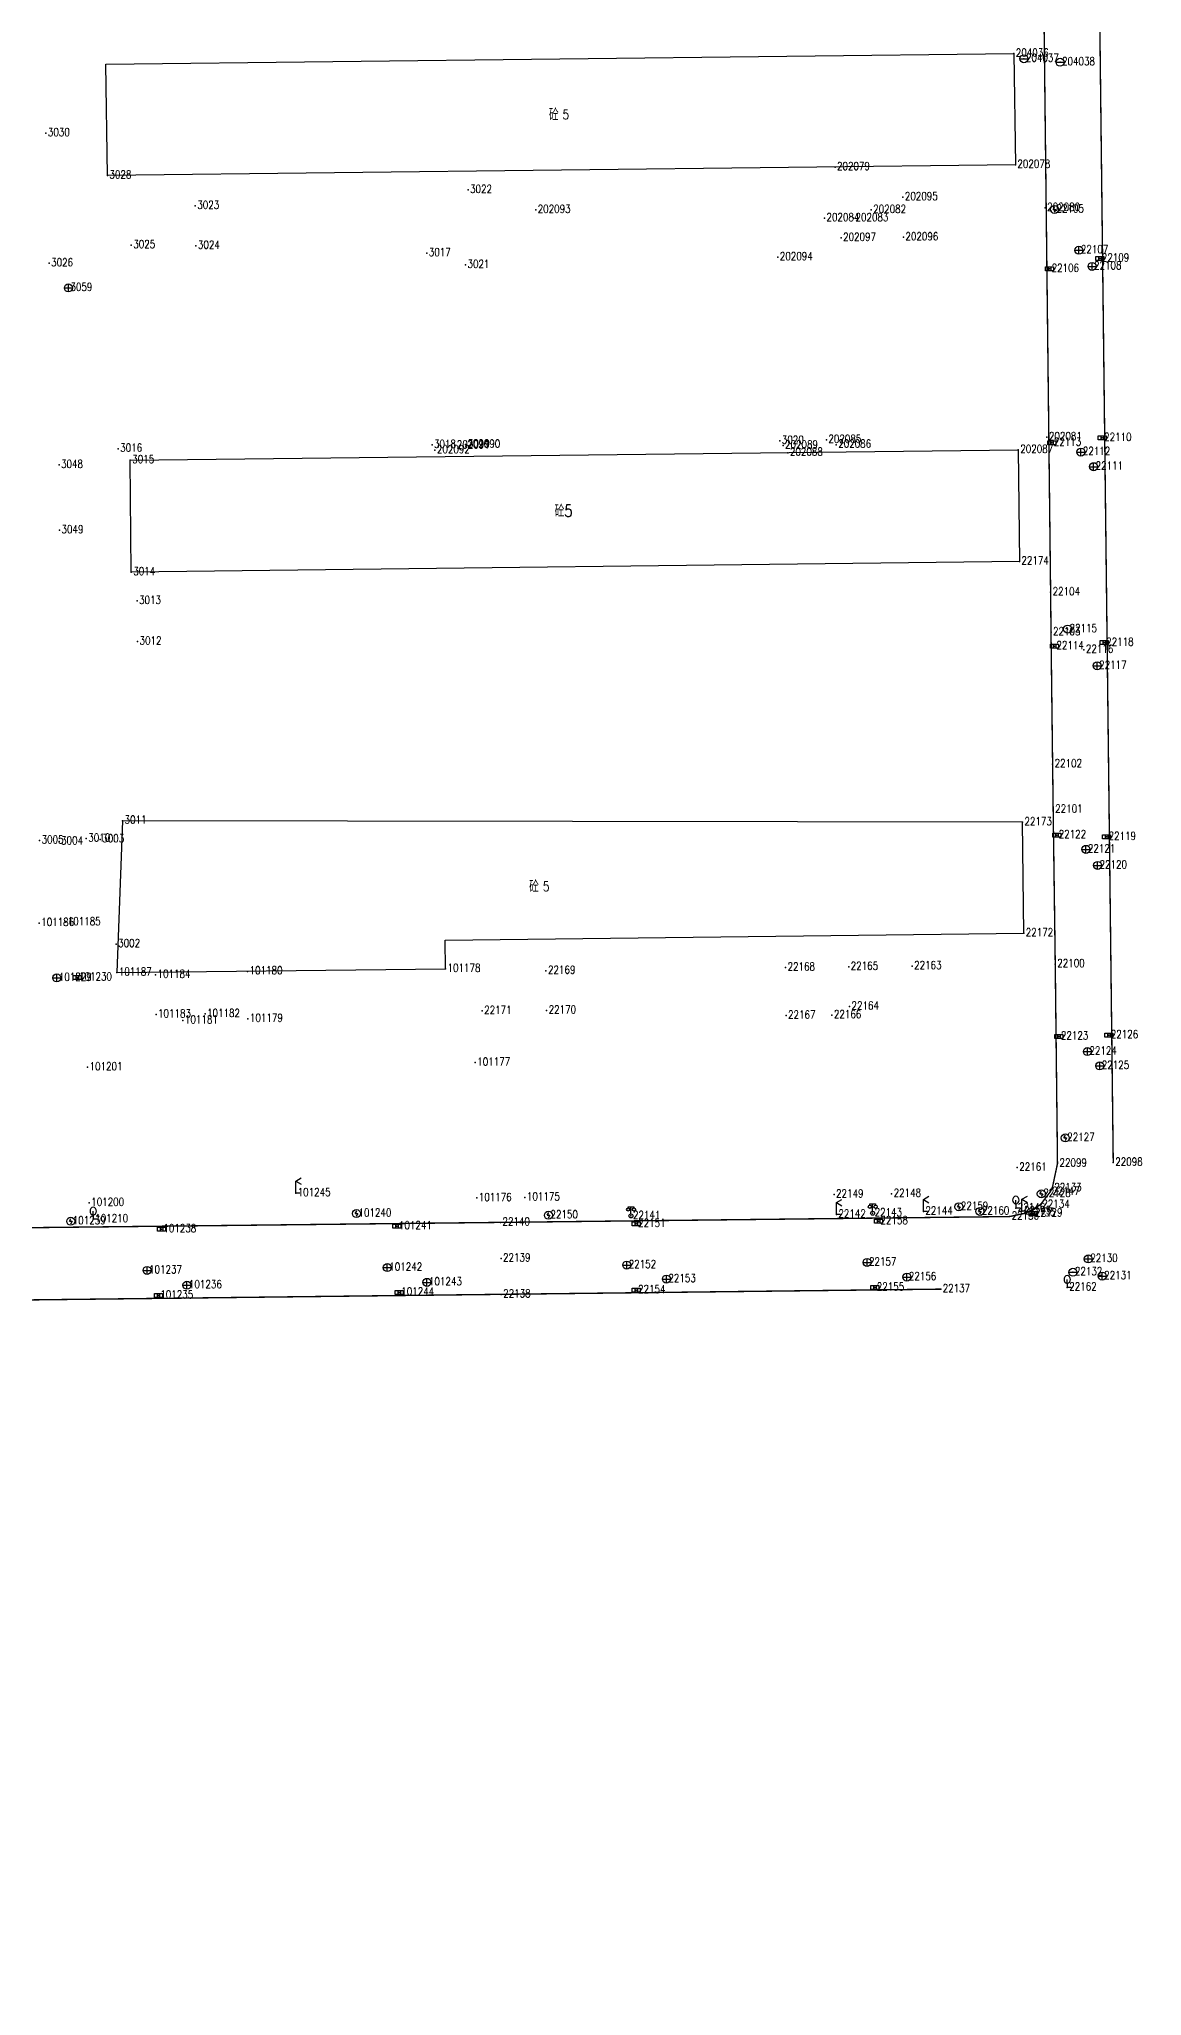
# Model space of a CAD drawing. Extents: x 953 to 1485, y 1110 to 1494.
# Drawn here: x 1347.6 to 1485.4, y 1109.8 to 1354.3 of the extents above; entities that cross this region are included whole.
import ezdxf
from ezdxf.enums import TextEntityAlignment as Align

# ---------------------------------------------------------------- set-up
doc = ezdxf.new("R2010")
doc.units = 0
doc.header["$LTSCALE"] = 0.5
doc.header["$PDSIZE"] = 0.2
doc.layers.get('0').update_dxf_attribs({"linetype": 'CONTINUOUS'})
for name, color, linetype in [('DLDW', 11, 'CONTINUOUS'), ('DLSS', 4, 'CONTINUOUS'), ('GXYZ', 2, 'CONTINUOUS'), ('JMD', 6, 'CONTINUOUS'), ('ZBTZ', 3, 'CONTINUOUS'), ('ZDH', 1, 'CONTINUOUS')]:
    doc.layers.add(name, color=color, linetype=linetype)
doc.styles.add('HZ', font='rs.shx', dxfattribs={"width": 0.8, "bigfont": 'hztxt.shx'})

# ---------------------------------------------------------------- blocks, each defined once
blk = doc.blocks.new('gc097')
for p, q in [((-0.7, 2), (-0.7, 2.3)), ((-0.7, 2.3), (0.7, 2.3)), ((0, 0.5), (0, 2.3)), ((0.7, 2.3), (0.7, 2))]:
    blk.add_line(p, q)
for centre, radius in [((-0.7, 1.6), 0.4), ((0, 0), 0.5), ((0.73, 1.6), 0.4)]:
    blk.add_circle(centre, radius)
blk = doc.blocks.new('gc143')
for p, q in [((0, 1), (0, 2)), ((0, 1), (0, 0)), ((1, 0), (0, 0))]:
    blk.add_line(p, q)
for centre, start, end in [((0.225, 2), 102.68038, 257.31962), ((-0.225, 2), 282.68038, 77.31962)]:
    blk.add_arc(centre, 1.025, start, end)
blk = doc.blocks.new('gc052')
for p, q in [((0, 3), (1.39, 3.8)), ((0, 3), (1.39, 2.2)), ((0, 0), (0, 3)), ((1, 0), (0, 0))]:
    blk.add_line(p, q)
blk = doc.blocks.new('gc042')
blk.add_line((-1, 0), (1, 0))
blk.add_circle((0, 0), 1)
blk = doc.blocks.new('gc041')
for p, q in [((-1, 0.5), (1, 0.5)), ((-1, -0.5), (-1, 0.5)), ((-0.33, 0.5), (-0.33, -0.5)), ((0.33, 0.5), (0.33, -0.5)), ((1, 0.5), (1, -0.5)), ((1, -0.5), (-1, -0.5))]:
    blk.add_line(p, q)
blk = doc.blocks.new('gc043')
for p, q in [((-1, 0), (1, 0)), ((0, -1), (0, 1))]:
    blk.add_line(p, q)
blk.add_circle((0, 0), 1)
blk = doc.blocks.new('gc050')
for p, q in [((-0.35, 0), (0.05, 0.69)), ((-0.35, 0), (0.35, 0)), ((0.35, 0), (-0.06, -0.69))]:
    blk.add_line(p, q)
blk.add_circle((0, 0), 1)
blk = doc.blocks.new('gc188')
blk.add_circle((0, 0), 1)

msp = doc.modelspace()

# ---------------------------------------------------------------- linework, layer by layer
at = {"layer": 'DLSS', "linetype": 'Continuous', "const_width": 0.175, "flags": 128}
for points in [[(1480.04, 1455.48), (1480.28, 1433.69), (1479.59, 1405.43), (1481.85, 1213.92)], [(1473.21, 1355.64), (1474.02, 1285.2), (1474.07, 1280.2), (1474.27, 1263.71), (1474.34, 1258.03), (1474.6, 1238.74), (1474.88, 1213.81), (1474.23, 1210.75), (1473.97, 1210.26), (1472.73, 1208.65), (1470.95, 1207.62), (1468.9, 1207.18), (1405.25, 1206.45), (1342.91, 1205.75), (1341.04, 1208.75)], [(1460.28, 1198.11), (1405.34, 1197.46), (1185.35, 1194.86), (1181.21, 1194.7), (1178.12, 1194.63), (1169.91, 1193.95), (1160.64, 1192.83), (1153.46, 1191.63), (1141.84, 1189.13), (1126.8, 1184.82), (1111.38, 1179.02), (1097.35, 1172.43), (1084.6, 1165.25), (1072.9, 1158.29), (1053.39, 1146.69), (1039.51, 1138.39), (1032.84, 1134.46), (1024.77, 1130.12), (1023.39, 1129.44), (1014.66, 1125.38), (996.71, 1118.23), (983.05, 1114.36), (961.33, 1109.88)]]:
    msp.add_lwpolyline(points, dxfattribs=at)
at = {"layer": 'JMD', "linetype": 'Continuous', "flags": 128}
msp.add_lwpolyline([(1469.42, 1352.51), (1469.62, 1338.61), (1356.12, 1337.29), (1355.93, 1351.18)], close=True, dxfattribs=at)
for points, elevation in [([(1469.98, 1302.99), (1470.12, 1289.05), (1359.1, 1287.72), (1358.97, 1301.72)], 14.28), ([(1470.66, 1242.58), (1470.5, 1256.46), (1358.01, 1256.65), (1357.29, 1237.66), (1398.38, 1238.15), (1398.34, 1241.73)], 14.29)]:
    msp.add_lwpolyline(points, close=True, dxfattribs=dict(at, elevation=elevation))
at = {"layer": 'ZDH', "linetype": 'Continuous'}
for p in [(1469.42, 1352.51, 14.33), (1470.69, 1351.87, 14.32), (1475.2, 1351.43, 13.76), (1348.42, 1342.58, 19.71), (1447.07, 1338.33, 14.33), (1469.62, 1338.61, 14.33), (1356.12, 1337.29, 14.31), (1401.2, 1335.47, 14.3), (1367.1, 1333.49, 14.25), (1409.65, 1332.99, 17.13), (1451.59, 1332.97, 14.05), (1455.55, 1334.57, 14.29), (1473.34, 1333.22, 13.79), (1474.51, 1333.04, 13.67), (1445.75, 1331.96, 14.01), (1449.38, 1331.94, 13.94), (1359.1, 1328.58, 14.04), (1367.18, 1328.5, 14.02), (1447.83, 1329.5, 13.93), (1455.62, 1329.56, 13.95), (1477.55, 1327.93, 13.66), (1348.83, 1326.31, 14.02), (1396.04, 1327.59, 13.97), (1400.88, 1326.12, 14.05), (1439.92, 1327.08, 14.29), (1473.9, 1325.61, 13.62), (1479.2, 1325.92, 13.65), (1480.17, 1326.9, 13.61), (1351.24, 1323.23, 13.95), (1396.69, 1303.6, 14.37), (1399.54, 1303.55, 14.26), (1400.86, 1303.65, 14.37), (1400.93, 1303.64, 14.37), (1440.17, 1304.13, 14.36), (1440.57, 1303.54, 14.38), (1445.99, 1304.25, 13.81), (1447.22, 1303.64, 14.27), (1473.56, 1304.59, 13.68), (1474.16, 1303.89, 13.5), (1480.46, 1304.49, 13.51), (1350.07, 1301.11, 14.28), (1357.46, 1303.14, 14.38), (1358.97, 1301.72, 14.26), (1397.05, 1302.96, 14.36), (1441.18, 1302.64, 14.29), (1469.98, 1302.99, 14.28), (1477.8, 1302.72, 13.57), (1479.39, 1300.89, 13.53), (1350.12, 1292.94, 14.41), (1470.12, 1289.05, 14.27), (1359.1, 1287.72, 14.26), (1359.82, 1284.12, 14.26), (1474.02, 1285.2, 13.44), (1359.88, 1279.04, 14.26), (1474.07, 1280.2, 13.41), (1476.14, 1280.6, 13.43), (1480.72, 1278.9, 13.4), (1474.5, 1278.45, 13.39), (1478.18, 1278.02, 13.44), (1479.84, 1276.02, 13.4), (1474.27, 1263.71, 13.33), (1474.34, 1258.03, 13.3), (1358.01, 1256.65, 14.39), (1470.5, 1256.46, 14.28), (1474.78, 1254.86, 13.29), (1481.02, 1254.62, 13.27), (1347.64, 1254.18, 14.24), (1350.07, 1254.05, 14.24), (1353.47, 1254.42, 14.26), (1355.22, 1254.32, 14.26), (1478.43, 1253.07, 13.31), (1479.89, 1251.06, 13.29), (1347.59, 1243.86, 10.21), (1350.91, 1243.95, 10.24), (1470.66, 1242.58, 14.29), (1357.21, 1241.23, 14.26), (1357.29, 1237.66, 10.66), (1362.14, 1237.4, 10.66), (1373.64, 1237.82, 10.62), (1398.38, 1238.15, 10.67), (1410.94, 1237.9, 12.56), (1440.89, 1238.3, 13.62), (1448.78, 1238.39, 14.27), (1456.71, 1238.49, 13.84), (1474.6, 1238.74, 13.21), (1349.79, 1237.01, 10.19), (1352.32, 1237.05, 10.18), (1362.19, 1232.44, 10.23), (1368.32, 1232.5, 10.15), (1402.96, 1232.88, 14.26), (1411.02, 1232.93, 12.57), (1448.88, 1233.43, 13.69), (1365.56, 1231.68, 10.21), (1373.68, 1231.89, 10.2), (1440.95, 1232.3, 13.63), (1446.68, 1232.35, 13.62), (1475.06, 1229.69, 13.15), (1478.62, 1227.79, 13.18), (1481.29, 1229.85, 13.15), (1353.64, 1225.84, 10.28), (1402.1, 1226.42, 10.39), (1480.16, 1226.01, 13.16), (1475.85, 1217, 13.09), (1469.85, 1213.3, 13.05), (1474.88, 1213.81, 13.07), (1481.85, 1213.92, 13.09), (1474.23, 1210.75, 12.92), (1353.84, 1208.89, 10.56), (1379.65, 1210.11, 11.15), (1402.29, 1209.5, 11.57), (1408.31, 1209.56, 11.7), (1446.95, 1209.95, 12.48), (1454.15, 1210.03, 12.65), (1462.55, 1208.4, 12.84), (1469.67, 1208.24, 12.92), (1472.73, 1208.65, 12.9), (1472.86, 1210.02, 12.97), (1473.97, 1210.26, 12.95), (1351.53, 1206.59, 10.55), (1354.34, 1206.86, 10.6), (1362.86, 1205.61, 10.64), (1387.25, 1207.56, 11.3), (1392.31, 1205.98, 11.21), (1405.25, 1206.45, 11.48), (1411.25, 1207.34, 11.75), (1421.56, 1207.26, 11.97), (1422.21, 1206.26, 11.84), (1447.24, 1207.43, 12.49), (1451.77, 1207.6, 12.59), (1452.5, 1206.61, 12.44), (1458.11, 1207.81, 12.75), (1465.18, 1207.82, 12.88), (1468.9, 1207.18, 12.81), (1470.44, 1207.84, 12.97), (1470.95, 1207.62, 12.85), (1471.82, 1207.58, 12.87), (1391.1, 1200.8, 11.26), (1405.32, 1201.95, 11.56), (1421.03, 1201.12, 11.86), (1451.07, 1201.44, 12.47), (1478.73, 1201.88, 13.1), (1361.07, 1200.45, 10.65), (1366.06, 1198.6, 10.73), (1396.06, 1198.96, 11.32), (1425.99, 1199.37, 11.95), (1452.04, 1198.31, 12.39), (1456.05, 1199.62, 12.53), (1476.1, 1198.32, 13.4), (1476.81, 1200.22, 13.06), (1480.47, 1199.74, 13.14), (1362.48, 1197.33, 10.63), (1392.6, 1197.71, 11.22), (1405.34, 1197.46, 11.46), (1422.2, 1197.99, 11.83), (1460.28, 1198.11, 12.57)]:
    msp.add_point(p, dxfattribs=at)

# ---------------------------------------------------------------- block references
at = {"layer": 'DLDW', "linetype": 'Continuous', "xscale": 0.5, "yscale": 0.5}
for p in [(1421.56, 1207.26, 11.97), (1451.77, 1207.6, 12.59)]:
    msp.add_blockref('gc097', p, dxfattribs=at)
at = {"layer": 'DLSS', "linetype": 'Continuous', "xscale": 0.5, "yscale": 0.5}
for p in [(1379.65, 1210.11, 11.15), (1447.24, 1207.43, 12.49), (1458.11, 1207.81, 12.75), (1470.44, 1207.84, 12.97)]:
    msp.add_blockref('gc052', p, dxfattribs=at)
at = {"layer": 'GXYZ', "linetype": 'Continuous', "xscale": 0.5, "yscale": 0.5}
for name, p in [('gc042', (1470.69, 1351.87, 14.32)), ('gc042', (1475.2, 1351.43, 13.76)), ('gc050', (1474.51, 1333.04, 13.67)), ('gc043', (1477.55, 1327.93, 13.66)), ('gc041', (1473.9, 1325.61, 13.62)), ('gc043', (1479.2, 1325.92, 13.65)), ('gc041', (1480.17, 1326.9, 13.61)), ('gc043', (1351.24, 1323.23, 13.95)), ('gc041', (1474.16, 1303.89, 13.5)), ('gc041', (1480.46, 1304.49, 13.51)), ('gc043', (1477.8, 1302.72, 13.57)), ('gc043', (1479.39, 1300.89, 13.53)), ('gc188', (1476.14, 1280.6, 13.43)), ('gc041', (1480.72, 1278.9, 13.4)), ('gc041', (1474.5, 1278.45, 13.39)), ('gc043', (1479.84, 1276.02, 13.4)), ('gc041', (1474.78, 1254.86, 13.29)), ('gc041', (1481.02, 1254.62, 13.27)), ('gc043', (1478.43, 1253.07, 13.31)), ('gc043', (1479.89, 1251.06, 13.29)), ('gc043', (1349.79, 1237.01, 10.19)), ('gc041', (1352.32, 1237.05, 10.18)), ('gc041', (1481.29, 1229.85, 13.15)), ('gc041', (1475.06, 1229.69, 13.15)), ('gc043', (1478.62, 1227.79, 13.18)), ('gc043', (1480.16, 1226.01, 13.16)), ('gc050', (1475.85, 1217, 13.09)), ('gc050', (1472.86, 1210.02, 12.97)), ('gc050', (1387.25, 1207.56, 11.3)), ('gc050', (1462.55, 1208.4, 12.84)), ('gc050', (1465.18, 1207.82, 12.88)), ('gc050', (1351.53, 1206.59, 10.55)), ('gc041', (1362.86, 1205.61, 10.64)), ('gc041', (1392.31, 1205.98, 11.21)), ('gc050', (1411.25, 1207.34, 11.75)), ('gc041', (1422.21, 1206.26, 11.84)), ('gc041', (1452.5, 1206.61, 12.44)), ('gc041', (1471.82, 1207.58, 12.87)), ('gc043', (1361.07, 1200.45, 10.65)), ('gc043', (1391.1, 1200.8, 11.26)), ('gc043', (1421.03, 1201.12, 11.86)), ('gc043', (1451.07, 1201.44, 12.47)), ('gc042', (1476.81, 1200.22, 13.06)), ('gc043', (1478.73, 1201.88, 13.1)), ('gc043', (1366.06, 1198.6, 10.73)), ('gc043', (1396.06, 1198.96, 11.32)), ('gc041', (1422.2, 1197.99, 11.83)), ('gc043', (1425.99, 1199.37, 11.95)), ('gc041', (1452.04, 1198.31, 12.39)), ('gc043', (1456.05, 1199.62, 12.53)), ('gc043', (1480.47, 1199.74, 13.14)), ('gc041', (1362.48, 1197.33, 10.63)), ('gc041', (1392.6, 1197.71, 11.22))]:
    msp.add_blockref(name, p, dxfattribs=at)
at = {"layer": 'ZBTZ', "linetype": 'Continuous', "xscale": 0.5, "yscale": 0.5}
for p in [(1354.34, 1206.86, 10.6), (1469.67, 1208.24, 12.92), (1476.1, 1198.32, 13.4)]:
    msp.add_blockref('gc143', p, dxfattribs=at)

# ---------------------------------------------------------------- texts
at = {"layer": 'JMD', "linetype": 'Continuous', "style": 'HZ', "width": 0.8}
for s, p in [('砼', (1412.52, 1344.9)), ('砼5', (1414.26, 1295.37)), ('砼', (1410.04, 1248.44))]:
    msp.add_text(s, height=1.5, dxfattribs=at).set_placement(p, align=Align.MIDDLE_RIGHT)
for p in [(1413.02, 1344.9), (1410.54, 1248.44)]:
    msp.add_text('5', height=1.2, dxfattribs=at).set_placement(p, align=Align.MIDDLE_LEFT)
at = {"layer": 'ZDH', "linetype": 'Continuous', "style": 'HZ', "width": 0.8}
for s, p in [('204036', (1469.67, 1352.13, 14.33)), ('204037', (1470.94, 1351.5, 14.32)), ('204038', (1475.45, 1351.06, 13.76)), ('3030', (1348.67, 1342.2, 19.71)), ('3028', (1356.37, 1336.91, 14.31)), ('202079', (1447.32, 1337.96, 14.33)), ('202078', (1469.87, 1338.24, 14.33)), ('3022', (1401.45, 1335.1, 14.3)), ('202095', (1455.8, 1334.2, 14.29)), ('3023', (1367.35, 1333.11, 14.25)), ('202093', (1409.9, 1332.61, 17.13)), ('202082', (1451.84, 1332.6, 14.05)), ('202080', (1473.59, 1332.85, 13.79)), ('22105', (1474.76, 1332.66, 13.67)), ('202084', (1446, 1331.58, 14.01)), ('202083', (1449.63, 1331.57, 13.94)), ('3025', (1359.35, 1328.2, 14.04)), ('3024', (1367.43, 1328.13, 14.02)), ('3017', (1396.29, 1327.21, 13.97)), ('202097', (1448.08, 1329.12, 13.93)), ('202096', (1455.87, 1329.18, 13.95)), ('22107', (1477.8, 1327.56, 13.66)), ('3026', (1349.08, 1325.93, 14.02)), ('3021', (1401.13, 1325.74, 14.05)), ('202094', (1440.17, 1326.7, 14.29)), ('22106', (1474.15, 1325.24, 13.62)), ('22108', (1479.45, 1325.55, 13.65)), ('22109', (1480.42, 1326.53, 13.61)), ('3059', (1351.49, 1322.85, 13.95)), ('3016', (1357.71, 1302.77, 14.38)), ('3018', (1396.94, 1303.23, 14.37)), ('202092', (1397.3, 1302.58, 14.36)), ('202091', (1399.79, 1303.18, 14.26)), ('202090', (1401.11, 1303.27, 14.37)), ('3019', (1401.18, 1303.27, 14.37)), ('3020', (1440.42, 1303.76, 14.36)), ('202089', (1440.82, 1303.16, 14.38)), ('202085', (1446.24, 1303.88, 13.81)), ('202086', (1447.47, 1303.27, 14.27)), ('202087', (1470.23, 1302.62, 14.28)), ('202081', (1473.81, 1304.21, 13.68)), ('22113', (1474.41, 1303.51, 13.5)), ('22112', (1478.05, 1302.35, 13.57)), ('22110', (1480.71, 1304.11, 13.51)), ('3048', (1350.32, 1300.74, 14.28)), ('3015', (1359.22, 1301.34, 14.26)), ('202088', (1441.43, 1302.27, 14.29)), ('22111', (1479.64, 1300.52, 13.53)), ('3049', (1350.37, 1292.57, 14.41)), ('22174', (1470.37, 1288.68, 14.27)), ('3014', (1359.35, 1287.34, 14.26)), ('3013', (1360.07, 1283.74, 14.26)), ('22104', (1474.27, 1284.82, 13.44)), ('3012', (1360.13, 1278.67, 14.26)), ('22103', (1474.32, 1279.82, 13.41)), ('22114', (1474.75, 1278.08, 13.39)), ('22115', (1476.39, 1280.22, 13.43)), ('22118', (1480.97, 1278.52, 13.4)), ('22116', (1478.43, 1277.64, 13.44)), ('22117', (1480.09, 1275.64, 13.4)), ('22102', (1474.52, 1263.33, 13.33)), ('3011', (1358.26, 1256.28, 14.39)), ('22173', (1470.75, 1256.08, 14.28)), ('22101', (1474.59, 1257.66, 13.3)), ('3005', (1347.89, 1253.8, 14.24)), ('3004', (1350.32, 1253.68, 14.24)), ('3010', (1353.72, 1254.04, 14.26)), ('3003', (1355.47, 1253.95, 14.26)), ('22122', (1475.03, 1254.48, 13.29)), ('22119', (1481.27, 1254.25, 13.27)), ('22121', (1478.68, 1252.69, 13.31)), ('22120', (1480.14, 1250.68, 13.29)), ('101186', (1347.84, 1243.49, 10.21)), ('101185', (1351.16, 1243.58, 10.24)), ('22172', (1470.91, 1242.21, 14.29)), ('3002', (1357.46, 1240.86, 14.26)), ('101229', (1350.04, 1236.63, 10.19)), ('101230', (1352.57, 1236.68, 10.18)), ('101187', (1357.54, 1237.29, 10.66)), ('101184', (1362.39, 1237.02, 10.66)), ('101180', (1373.89, 1237.45, 10.62)), ('101178', (1398.63, 1237.77, 10.67)), ('22169', (1411.19, 1237.53, 12.56)), ('22168', (1441.14, 1237.93, 13.62)), ('22165', (1449.03, 1238.02, 14.27)), ('22163', (1456.96, 1238.11, 13.84)), ('22100', (1474.85, 1238.36, 13.21)), ('101183', (1362.44, 1232.07, 10.23)), ('101182', (1368.57, 1232.12, 10.15)), ('101179', (1373.93, 1231.52, 10.2)), ('22171', (1403.21, 1232.5, 14.26)), ('22170', (1411.27, 1232.56, 12.57)), ('22167', (1441.2, 1231.92, 13.63)), ('22166', (1446.93, 1231.98, 13.62)), ('22164', (1449.13, 1233.05, 13.69)), ('101181', (1365.81, 1231.31, 10.21)), ('22123', (1475.31, 1229.31, 13.15)), ('22126', (1481.54, 1229.47, 13.15)), ('22124', (1478.87, 1227.42, 13.18)), ('101201', (1353.89, 1225.46, 10.28)), ('101177', (1402.35, 1226.04, 10.39)), ('22125', (1480.41, 1225.64, 13.16)), ('22127', (1476.1, 1216.63, 13.09)), ('22161', (1470.1, 1212.92, 13.05)), ('22099', (1475.13, 1213.43, 13.07)), ('22098', (1482.1, 1213.54, 13.09)), ('101245', (1379.9, 1209.74, 11.15)), ('22149', (1447.2, 1209.57, 12.48)), ('22148', (1454.4, 1209.66, 12.65)), ('22128', (1473.11, 1209.65, 12.97)), ('22147', (1474.22, 1209.88, 12.95)), ('22133', (1474.48, 1210.37, 12.92)), ('101200', (1354.09, 1208.52, 10.56)), ('101240', (1387.5, 1207.18, 11.3)), ('101176', (1402.54, 1209.12, 11.57)), ('101175', (1408.56, 1209.19, 11.7)), ('22150', (1411.5, 1206.96, 11.75)), ('22142', (1447.49, 1207.05, 12.49)), ('22143', (1452.02, 1207.22, 12.59)), ('22144', (1458.36, 1207.43, 12.75)), ('22159', (1462.8, 1208.03, 12.84)), ('22160', (1465.43, 1207.44, 12.88)), ('22146', (1469.92, 1207.87, 12.92)), ('22145', (1470.69, 1207.46, 12.97)), ('22135', (1471.2, 1207.24, 12.85)), ('22129', (1472.07, 1207.2, 12.87)), ('22134', (1472.98, 1208.28, 12.9)), ('101239', (1351.78, 1206.21, 10.55)), ('101210', (1354.59, 1206.48, 10.6)), ('101238', (1363.11, 1205.23, 10.64)), ('101241', (1392.56, 1205.6, 11.21)), ('22140', (1405.5, 1206.07, 11.48)), ('22141', (1421.81, 1206.88, 11.97)), ('22151', (1422.46, 1205.88, 11.84)), ('22158', (1452.75, 1206.24, 12.44)), ('22136', (1469.15, 1206.81, 12.81)), ('101237', (1361.32, 1200.08, 10.65)), ('101242', (1391.35, 1200.42, 11.26)), ('22139', (1405.57, 1201.57, 11.56)), ('22152', (1421.28, 1200.75, 11.86)), ('22157', (1451.32, 1201.07, 12.47)), ('22132', (1477.06, 1199.85, 13.06)), ('22130', (1478.98, 1201.51, 13.1)), ('101236', (1366.31, 1198.23, 10.73)), ('101244', (1392.85, 1197.33, 11.22)), ('101243', (1396.31, 1198.59, 11.32)), ('22154', (1422.45, 1197.62, 11.83)), ('22153', (1426.24, 1199, 11.95)), ('22155', (1452.29, 1197.93, 12.39)), ('22156', (1456.3, 1199.24, 12.53)), ('22137', (1460.53, 1197.73, 12.57)), ('22162', (1476.35, 1197.95, 13.4)), ('22131', (1480.72, 1199.36, 13.14)), ('101235', (1362.73, 1196.95, 10.63)), ('22138', (1405.59, 1197.08, 11.46))]:
    msp.add_text(s, height=1, dxfattribs=at).set_placement(p)

doc.saveas('drawing.dxf')
